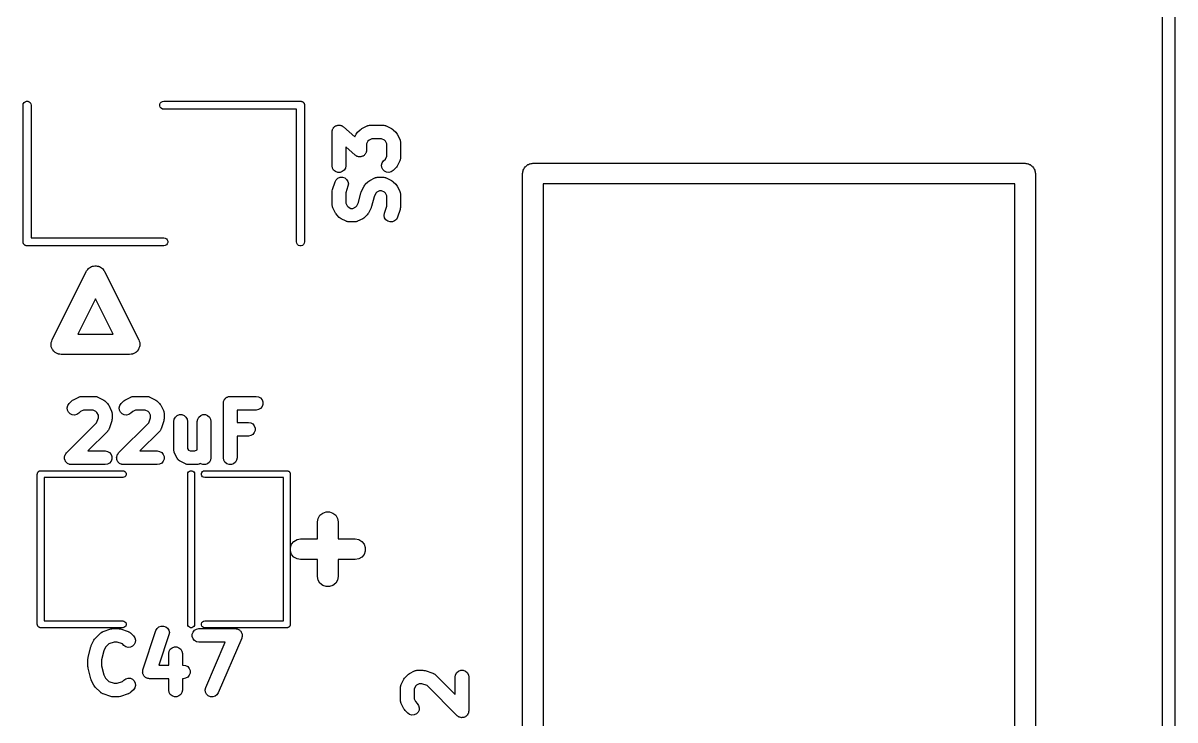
# Model space of a CAD drawing. Extents: x 51 to 137, y -158 to -25.
# Drawn here: x 115.11 to 136.51, y -93.1 to -80.14 of the extents above; entities that cross this region are included whole.
import ezdxf

# ---------------------------------------------------------------- set-up
doc = ezdxf.new("R2010")
doc.units = 0
doc.header["$MEASUREMENT"] = 0
doc.layers.add('BLACK', color=7, linetype='CONTINUOUS')

msp = doc.modelspace()

# ---------------------------------------------------------------- linework, layer by layer
at = {"layer": 'Black'}
for p, q in [((136.286, -119.911), (136.286, -28.1863)), ((136.515, -28.1813), (136.515, -119.921)), ((115.114, -81.6712), (115.119, -81.6455)), ((115.114, -84.2112), (115.114, -81.6712)), ((115.119, -81.6455), (115.132, -81.623)), ((115.132, -81.623), (115.151, -81.6062)), ((115.151, -81.6062), (115.176, -81.5973)), ((115.176, -81.5973), (115.202, -81.5973)), ((115.202, -81.5973), (115.227, -81.6062)), ((115.227, -81.6062), (115.246, -81.623)), ((115.246, -81.623), (115.259, -81.6455)), ((115.259, -81.6455), (115.264, -81.6712)), ((115.264, -81.6712), (115.264, -84.1362)), ((117.655, -81.6582), (117.664, -81.6337)), ((117.655, -81.6842), (117.655, -81.6582)), ((117.664, -81.7087), (117.655, -81.6842)), ((117.664, -81.6337), (117.681, -81.6137)), ((117.681, -81.7287), (117.664, -81.7087)), ((117.681, -81.6137), (117.703, -81.6007)), ((117.703, -81.7417), (117.681, -81.7287)), ((117.703, -81.6007), (117.729, -81.5962)), ((117.729, -81.7462), (117.703, -81.7417)), ((117.729, -81.5962), (120.269, -81.5962)), ((120.194, -81.7462), (117.729, -81.7462)), ((120.194, -84.2112), (120.194, -81.7462)), ((120.269, -81.5962), (120.275, -81.5973)), ((120.275, -81.5973), (120.282, -81.5973)), ((120.282, -81.5973), (120.288, -81.5996)), ((120.288, -81.5996), (120.295, -81.6007)), ((120.295, -81.6007), (120.3, -81.604)), ((120.3, -81.604), (120.306, -81.6062)), ((120.306, -81.6062), (120.312, -81.6105)), ((120.312, -81.6105), (120.317, -81.6137)), ((120.317, -81.6137), (120.321, -81.6188)), ((120.321, -81.6188), (120.326, -81.623)), ((120.326, -81.623), (120.33, -81.6287)), ((120.33, -81.6287), (120.334, -81.6337)), ((120.334, -81.6337), (120.336, -81.6399)), ((120.336, -81.6399), (120.339, -81.6455)), ((120.339, -81.6455), (120.341, -81.652)), ((120.341, -81.652), (120.343, -81.6582)), ((120.343, -81.6582), (120.343, -81.6647)), ((120.343, -81.6647), (120.344, -81.6712)), ((120.344, -81.6712), (120.344, -84.2112)), ((120.856, -82.1671), (120.858, -82.1549)), ((120.856, -82.7961), (120.856, -82.1671)), ((120.858, -82.1425), (120.862, -82.1333)), ((120.858, -82.1549), (120.858, -82.1425)), ((120.862, -82.1333), (120.863, -82.1237)), ((120.863, -82.1237), (120.869, -82.1129)), ((120.869, -82.1129), (120.874, -82.1013)), ((120.874, -82.1013), (120.88, -82.094)), ((120.88, -82.094), (120.885, -82.0855)), ((120.885, -82.0855), (120.895, -82.0775)), ((120.895, -82.0775), (120.903, -82.0681)), ((120.903, -82.0681), (120.912, -82.0634)), ((120.912, -82.0634), (120.919, -82.0571)), ((120.919, -82.0571), (120.931, -82.0529)), ((120.931, -82.0529), (120.942, -82.0469)), ((120.942, -82.0469), (120.951, -82.0454)), ((120.951, -82.0454), (120.961, -82.042)), ((120.961, -82.042), (120.973, -82.042)), ((120.973, -82.042), (120.985, -82.0401)), ((120.985, -82.0401), (120.995, -82.042)), ((120.995, -82.042), (121.005, -82.042)), ((121.005, -82.042), (121.016, -82.0463)), ((121.016, -82.0463), (121.029, -82.0487)), ((121.029, -82.0487), (121.037, -82.0538)), ((121.037, -82.0538), (121.046, -82.0571)), ((121.046, -82.0571), (121.056, -82.0651)), ((121.056, -82.0651), (121.066, -82.0715)), ((121.066, -82.0715), (121.279, -82.2578)), ((121.317, -82.1907), (121.328, -82.1741)), ((121.328, -82.1741), (121.377, -82.1257)), ((121.377, -82.1257), (121.393, -82.114)), ((121.393, -82.114), (121.41, -82.1019)), ((121.41, -82.1019), (121.506, -82.0535)), ((121.506, -82.0535), (121.513, -82.0514)), ((121.513, -82.0514), (121.52, -82.0478)), ((121.52, -82.0478), (121.534, -82.0452)), ((121.534, -82.0452), (121.549, -82.0409)), ((121.549, -82.0409), (121.556, -82.0414)), ((121.556, -82.0414), (121.563, -82.0401)), ((121.563, -82.0401), (121.805, -82.0401)), ((121.805, -82.0401), (121.812, -82.0414)), ((121.812, -82.0414), (121.82, -82.0409)), ((121.82, -82.0409), (121.834, -82.0452)), ((121.834, -82.0452), (121.849, -82.0478)), ((121.849, -82.0478), (121.855, -82.0514)), ((121.855, -82.0514), (121.862, -82.0535)), ((121.862, -82.0535), (121.959, -82.1019)), ((121.959, -82.1019), (121.975, -82.114)), ((121.975, -82.114), (121.992, -82.1257)), ((121.992, -82.1257), (122.04, -82.1741)), ((122.04, -82.1741), (122.052, -82.1907)), ((121.279, -82.2578), (121.304, -82.2071)), ((121.304, -82.2071), (121.317, -82.1907)), ((121.522, -82.3391), (121.497, -82.3906)), ((121.497, -82.3906), (121.497, -82.5058)), ((121.542, -82.3199), (121.522, -82.3391)), ((121.593, -82.2941), (121.542, -82.3199)), ((121.775, -82.2941), (121.593, -82.2941)), ((121.827, -82.3199), (121.775, -82.2941)), ((121.846, -82.3391), (121.827, -82.3199)), ((121.872, -82.3906), (121.846, -82.3391)), ((121.872, -82.6209), (121.872, -82.3906)), ((122.052, -82.1907), (122.064, -82.2071)), ((122.064, -82.2071), (122.112, -82.3038)), ((122.112, -82.3038), (122.114, -82.3108)), ((122.114, -82.3108), (122.118, -82.3172)), ((122.118, -82.3172), (122.121, -82.3318)), ((122.121, -82.3318), (122.125, -82.3461)), ((122.125, -82.3461), (122.124, -82.3534)), ((122.124, -82.3534), (122.126, -82.3606)), ((122.126, -82.3606), (122.126, -82.6509)), ((121.286, -82.6013), (121.11, -82.447)), ((121.11, -82.447), (121.11, -82.7961)), ((121.297, -82.6078), (121.286, -82.6013)), ((121.306, -82.6158), (121.297, -82.6078)), ((121.449, -82.6047), (121.441, -82.6095)), ((121.457, -82.5954), (121.449, -82.6047)), ((121.467, -82.5874), (121.457, -82.5954)), ((121.472, -82.5789), (121.467, -82.5874)), ((121.478, -82.5715), (121.472, -82.5789)), ((121.483, -82.56), (121.478, -82.5715)), ((121.489, -82.5492), (121.483, -82.56)), ((121.491, -82.5395), (121.489, -82.5492)), ((121.494, -82.5304), (121.491, -82.5395)), ((121.495, -82.518), (121.494, -82.5304)), ((121.497, -82.5058), (121.495, -82.518)), ((120.863, -82.8395), (120.856, -82.7961)), ((121.11, -82.7961), (121.102, -82.8395)), ((121.315, -82.6191), (121.306, -82.6158)), ((121.324, -82.6242), (121.315, -82.6191)), ((121.336, -82.6266), (121.324, -82.6242)), ((121.348, -82.6308), (121.336, -82.6266)), ((121.357, -82.6308), (121.348, -82.6308)), ((121.367, -82.6327), (121.357, -82.6308)), ((121.379, -82.6308), (121.367, -82.6327)), ((121.392, -82.6308), (121.379, -82.6308)), ((121.401, -82.6275), (121.392, -82.6308)), ((121.411, -82.626), (121.401, -82.6275)), ((121.421, -82.62), (121.411, -82.626)), ((121.433, -82.6158), (121.421, -82.62)), ((121.441, -82.6095), (121.433, -82.6158)), ((121.775, -82.785), (121.787, -82.7424)), ((121.779, -82.8289), (121.775, -82.785)), ((121.787, -82.7424), (121.812, -82.7063)), ((121.812, -82.7063), (121.846, -82.6724)), ((121.846, -82.6724), (121.872, -82.6209)), ((122.052, -82.8208), (122.04, -82.8375)), ((122.064, -82.8045), (122.052, -82.8208)), ((122.112, -82.7077), (122.064, -82.8045)), ((122.114, -82.7007), (122.112, -82.7077)), ((122.118, -82.6944), (122.114, -82.7007)), ((122.121, -82.6797), (122.118, -82.6944)), ((122.125, -82.6654), (122.121, -82.6797)), ((122.126, -82.6509), (122.124, -82.6581)), ((122.124, -82.6581), (122.125, -82.6654)), ((124.433, -82.8332), (124.441, -82.8187)), ((124.441, -82.8187), (124.454, -82.808)), ((124.454, -82.808), (124.465, -82.7953)), ((124.465, -82.7953), (124.479, -82.7869)), ((124.479, -82.7869), (124.492, -82.7762)), ((124.492, -82.7762), (124.507, -82.7705)), ((124.507, -82.7705), (124.522, -82.7622)), ((124.522, -82.7622), (124.538, -82.7593)), ((124.538, -82.7593), (124.554, -82.7536)), ((124.554, -82.7536), (124.571, -82.7536)), ((124.571, -82.7536), (124.587, -82.7507)), ((124.587, -82.7507), (133.731, -82.7507)), ((133.731, -82.7507), (133.747, -82.7536)), ((133.747, -82.7536), (133.764, -82.7536)), ((133.764, -82.7536), (133.78, -82.7593)), ((133.78, -82.7593), (133.796, -82.7622)), ((133.796, -82.7622), (133.811, -82.7705)), ((133.811, -82.7705), (133.826, -82.7762)), ((133.826, -82.7762), (133.839, -82.7869)), ((133.839, -82.7869), (133.853, -82.7953)), ((133.853, -82.7953), (133.864, -82.808)), ((133.864, -82.808), (133.877, -82.8187)), ((133.877, -82.8187), (133.885, -82.8332)), ((120.885, -82.8777), (120.863, -82.8395)), ((120.919, -82.906), (120.885, -82.8777)), ((120.961, -82.9211), (120.919, -82.906)), ((120.932, -83.0558), (120.965, -83.0265)), ((121.005, -82.9211), (120.961, -82.9211)), ((120.965, -83.0265), (121.006, -83.0103)), ((121.046, -82.906), (121.005, -82.9211)), ((121.006, -83.0103), (121.05, -83.0091)), ((121.08, -82.8777), (121.046, -82.906)), ((121.05, -83.0091), (121.091, -83.023)), ((121.102, -82.8395), (121.08, -82.8777)), ((121.091, -83.023), (121.126, -83.0505)), ((121.555, -83.0695), (121.652, -83.0211)), ((121.652, -83.0211), (121.659, -83.019)), ((121.659, -83.019), (121.665, -83.0154)), ((121.665, -83.0154), (121.68, -83.0128)), ((121.68, -83.0128), (121.694, -83.0086)), ((121.694, -83.0086), (121.701, -83.009)), ((121.701, -83.009), (121.708, -83.0077)), ((121.708, -83.0077), (121.805, -83.0077)), ((121.798, -82.8689), (121.779, -82.8289)), ((121.829, -82.9001), (121.798, -82.8689)), ((121.805, -83.0077), (121.812, -83.009)), ((121.812, -83.009), (121.82, -83.0086)), ((121.82, -83.0086), (121.834, -83.0128)), ((121.869, -82.9187), (121.829, -82.9001)), ((121.834, -83.0128), (121.849, -83.0154)), ((121.849, -83.0154), (121.855, -83.019)), ((121.855, -83.019), (121.862, -83.0211)), ((121.862, -83.0211), (121.959, -83.0695)), ((121.913, -82.9226), (121.869, -82.9187)), ((121.956, -82.9112), (121.913, -82.9226)), ((121.992, -82.8859), (121.956, -82.9112)), ((122.04, -82.8375), (121.992, -82.8859)), ((124.396, -82.9412), (124.399, -82.9248)), ((124.396, -103.261), (124.396, -82.9412)), ((124.399, -82.9081), (124.405, -82.8925)), ((124.399, -82.9248), (124.399, -82.9081)), ((124.405, -82.8925), (124.408, -82.876)), ((124.408, -82.876), (124.416, -82.8616)), ((124.416, -82.8616), (124.422, -82.846)), ((124.422, -82.846), (124.433, -82.8332)), ((133.885, -82.8332), (133.896, -82.846)), ((133.896, -82.846), (133.902, -82.8616)), ((133.902, -82.8616), (133.91, -82.876)), ((133.91, -82.876), (133.913, -82.8925)), ((133.913, -82.8925), (133.919, -82.9081)), ((133.919, -82.9081), (133.919, -82.9248)), ((133.919, -82.9248), (133.921, -82.9412)), ((133.921, -82.9412), (133.921, -97.7213)), ((120.859, -83.2598), (120.862, -83.2397)), ((120.862, -83.2397), (120.911, -83.0946)), ((120.911, -83.0946), (120.932, -83.0558)), ((121.151, -83.1749), (121.11, -83.3005)), ((121.126, -83.0505), (121.149, -83.088)), ((121.149, -83.088), (121.158, -83.1313)), ((121.158, -83.1313), (121.151, -83.1749)), ((121.401, -83.2715), (121.45, -83.1747)), ((121.45, -83.1747), (121.462, -83.1583)), ((121.462, -83.1583), (121.473, -83.1417)), ((121.473, -83.1417), (121.522, -83.0933)), ((121.522, -83.0933), (121.538, -83.0816)), ((121.538, -83.0816), (121.555, -83.0695)), ((121.959, -83.0695), (121.975, -83.0816)), ((121.975, -83.0816), (121.992, -83.0933)), ((121.992, -83.0933), (122.04, -83.1417)), ((122.04, -83.1417), (122.052, -83.1584)), ((122.052, -83.1584), (122.064, -83.1747)), ((122.064, -83.1747), (122.112, -83.2715)), ((133.54, -83.1317), (124.777, -83.1317)), ((124.777, -83.1317), (124.777, -103.071)), ((133.54, -103.071), (133.54, -83.1317)), ((120.856, -83.2799), (120.859, -83.2598)), ((120.856, -83.5218), (120.856, -83.2799)), ((121.11, -83.3005), (121.11, -83.4918)), ((121.347, -83.4774), (121.392, -83.2974)), ((121.392, -83.2974), (121.397, -83.2848)), ((121.397, -83.2848), (121.401, -83.2715)), ((121.635, -83.3726), (121.59, -83.5526)), ((121.668, -83.3067), (121.635, -83.3726)), ((121.687, -83.2875), (121.668, -83.3067)), ((121.738, -83.2617), (121.687, -83.2875)), ((121.775, -83.2617), (121.738, -83.2617)), ((121.827, -83.2875), (121.775, -83.2617)), ((121.846, -83.3067), (121.827, -83.2875)), ((121.872, -83.3582), (121.846, -83.3067)), ((121.872, -83.5495), (121.872, -83.3582)), ((122.112, -83.2715), (122.114, -83.2785)), ((122.114, -83.2785), (122.118, -83.2848)), ((122.118, -83.2848), (122.121, -83.2995)), ((122.121, -83.2995), (122.125, -83.3137)), ((122.125, -83.3137), (122.124, -83.321)), ((122.124, -83.321), (122.126, -83.3282)), ((122.126, -83.3282), (122.126, -83.5702)), ((120.857, -83.529), (120.856, -83.5218)), ((120.856, -83.5363), (120.857, -83.529)), ((120.861, -83.5506), (120.856, -83.5363)), ((120.863, -83.5652), (120.861, -83.5506)), ((120.867, -83.5716), (120.863, -83.5652)), ((120.869, -83.5786), (120.867, -83.5716)), ((120.917, -83.6753), (120.869, -83.5786)), ((120.93, -83.6917), (120.917, -83.6753)), ((121.11, -83.4918), (121.135, -83.5433)), ((121.135, -83.5433), (121.155, -83.5625)), ((121.155, -83.5625), (121.206, -83.5883)), ((121.206, -83.5883), (121.243, -83.5883)), ((121.243, -83.5883), (121.294, -83.5625)), ((121.294, -83.5625), (121.314, -83.5433)), ((121.314, -83.5433), (121.347, -83.4774)), ((121.532, -83.6753), (121.52, -83.6917)), ((121.58, -83.5786), (121.532, -83.6753)), ((121.584, -83.5653), (121.58, -83.5786)), ((121.59, -83.5526), (121.584, -83.5653)), ((121.823, -83.7188), (121.83, -83.6751)), ((121.83, -83.6751), (121.872, -83.5495)), ((122.119, -83.6103), (122.071, -83.7555)), ((122.122, -83.5902), (122.119, -83.6103)), ((122.126, -83.5702), (122.122, -83.5902)), ((120.941, -83.7083), (120.93, -83.6917)), ((120.99, -83.7567), (120.941, -83.7083)), ((121.006, -83.7684), (120.99, -83.7567)), ((121.023, -83.7805), (121.006, -83.7684)), ((121.119, -83.8289), (121.023, -83.7805)), ((121.126, -83.831), (121.119, -83.8289)), ((121.133, -83.8346), (121.126, -83.831)), ((121.147, -83.8372), (121.133, -83.8346)), ((121.162, -83.8415), (121.147, -83.8372)), ((121.169, -83.841), (121.162, -83.8415)), ((121.176, -83.8423), (121.169, -83.841)), ((121.273, -83.8423), (121.176, -83.8423)), ((121.28, -83.841), (121.273, -83.8423)), ((121.287, -83.8415), (121.28, -83.841)), ((121.302, -83.8372), (121.287, -83.8415)), ((121.316, -83.8346), (121.302, -83.8372)), ((121.323, -83.831), (121.316, -83.8346)), ((121.33, -83.8289), (121.323, -83.831)), ((121.426, -83.7805), (121.33, -83.8289)), ((121.443, -83.7684), (121.426, -83.7805)), ((121.459, -83.7567), (121.443, -83.7684)), ((121.508, -83.7083), (121.459, -83.7567)), ((121.52, -83.6917), (121.508, -83.7083)), ((121.832, -83.762), (121.823, -83.7188)), ((121.855, -83.7996), (121.832, -83.762)), ((121.89, -83.827), (121.855, -83.7996)), ((121.932, -83.8409), (121.89, -83.827)), ((121.976, -83.8397), (121.932, -83.8409)), ((122.017, -83.8235), (121.976, -83.8397)), ((122.05, -83.7942), (122.017, -83.8235)), ((122.071, -83.7555), (122.05, -83.7942)), ((115.115, -84.2177), (115.114, -84.2112)), ((115.115, -84.2242), (115.115, -84.2177)), ((115.117, -84.2304), (115.115, -84.2242)), ((115.119, -84.2369), (115.117, -84.2304)), ((115.122, -84.2425), (115.119, -84.2369)), ((115.124, -84.2487), (115.122, -84.2425)), ((115.128, -84.2537), (115.124, -84.2487)), ((115.132, -84.2594), (115.128, -84.2537)), ((115.137, -84.2636), (115.132, -84.2594)), ((115.141, -84.2687), (115.137, -84.2636)), ((115.146, -84.2719), (115.141, -84.2687)), ((115.151, -84.2762), (115.146, -84.2719)), ((115.158, -84.2784), (115.151, -84.2762)), ((115.163, -84.2817), (115.158, -84.2784)), ((115.17, -84.2828), (115.163, -84.2817)), ((115.176, -84.2851), (115.17, -84.2828)), ((115.183, -84.2851), (115.176, -84.2851)), ((115.189, -84.2862), (115.183, -84.2851)), ((117.729, -84.2862), (115.189, -84.2862)), ((115.264, -84.1362), (117.729, -84.1362)), ((117.729, -84.1362), (117.755, -84.1407)), ((117.755, -84.2817), (117.729, -84.2862)), ((117.755, -84.1407), (117.777, -84.1537)), ((117.777, -84.2687), (117.755, -84.2817)), ((117.777, -84.1537), (117.794, -84.1737)), ((117.794, -84.2487), (117.777, -84.2687)), ((117.794, -84.1737), (117.803, -84.1982)), ((117.803, -84.2242), (117.794, -84.2487)), ((117.803, -84.1982), (117.803, -84.2242)), ((120.199, -84.2369), (120.194, -84.2112)), ((120.212, -84.2594), (120.199, -84.2369)), ((120.231, -84.2762), (120.212, -84.2594)), ((120.256, -84.2851), (120.231, -84.2762)), ((120.282, -84.2851), (120.256, -84.2851)), ((120.306, -84.2762), (120.282, -84.2851)), ((120.326, -84.2594), (120.306, -84.2762)), ((120.339, -84.2369), (120.326, -84.2594)), ((120.344, -84.2112), (120.339, -84.2369)), ((116.295, -84.7518), (116.3, -84.7412)), ((116.3, -84.7412), (116.315, -84.7254)), ((116.315, -84.7254), (116.328, -84.7079)), ((116.328, -84.7079), (116.338, -84.7015)), ((116.338, -84.7015), (116.346, -84.6932)), ((116.346, -84.6932), (116.365, -84.6834)), ((116.365, -84.6834), (116.383, -84.6714)), ((116.383, -84.6714), (116.394, -84.6687)), ((116.394, -84.6687), (116.405, -84.6636)), ((116.405, -84.6636), (116.426, -84.6611)), ((116.426, -84.6611), (116.448, -84.656)), ((116.448, -84.656), (116.459, -84.6574)), ((116.459, -84.6574), (116.47, -84.656)), ((116.47, -84.656), (116.492, -84.6611)), ((116.492, -84.6611), (116.513, -84.6636)), ((116.513, -84.6636), (116.524, -84.6687)), ((116.524, -84.6687), (116.535, -84.6714)), ((116.535, -84.6714), (116.553, -84.6834)), ((116.553, -84.6834), (116.572, -84.6932)), ((116.572, -84.6932), (116.58, -84.7015)), ((116.58, -84.7015), (116.59, -84.7079)), ((116.59, -84.7079), (116.603, -84.7254)), ((116.603, -84.7254), (116.618, -84.7412)), ((116.618, -84.7412), (116.623, -84.7518)), ((115.654, -86.031), (116.289, -84.761)), ((116.289, -84.761), (116.295, -84.7518)), ((116.623, -84.7518), (116.629, -84.761)), ((116.629, -84.761), (117.264, -86.031)), ((116.459, -85.2722), (116.132, -85.9257)), ((116.786, -85.9257), (116.459, -85.2722)), ((115.646, -86.0573), (115.654, -86.031)), ((116.132, -85.9257), (116.786, -85.9257)), ((117.264, -86.031), (117.272, -86.0573)), ((115.635, -86.0944), (115.636, -86.0889)), ((115.636, -86.1218), (115.635, -86.0944)), ((115.636, -86.0831), (115.646, -86.0573)), ((115.636, -86.0889), (115.636, -86.0831)), ((115.636, -86.1493), (115.636, -86.1218)), ((115.638, -86.1547), (115.636, -86.1493)), ((115.639, -86.1605), (115.638, -86.1547)), ((115.65, -86.1856), (115.639, -86.1605)), ((115.659, -86.2114), (115.65, -86.1856)), ((115.663, -86.2159), (115.659, -86.2114)), ((115.665, -86.2212), (115.663, -86.2159)), ((115.684, -86.2411), (115.665, -86.2212)), ((115.702, -86.2621), (115.684, -86.2411)), ((117.234, -86.2411), (117.216, -86.2621)), ((117.253, -86.2212), (117.234, -86.2411)), ((117.255, -86.2159), (117.253, -86.2212)), ((117.259, -86.2114), (117.255, -86.2159)), ((117.268, -86.1856), (117.259, -86.2114)), ((117.279, -86.1605), (117.268, -86.1856)), ((117.272, -86.0573), (117.282, -86.0831)), ((117.28, -86.1547), (117.279, -86.1605)), ((117.282, -86.1493), (117.28, -86.1547)), ((117.282, -86.0831), (117.282, -86.0889)), ((117.282, -86.0889), (117.283, -86.0944)), ((117.283, -86.0944), (117.282, -86.1218)), ((117.282, -86.1218), (117.282, -86.1493)), ((115.707, -86.265), (115.702, -86.2621)), ((115.711, -86.2692), (115.707, -86.265)), ((115.735, -86.2815), (115.711, -86.2692)), ((115.759, -86.2952), (115.735, -86.2815)), ((115.765, -86.2962), (115.759, -86.2952)), ((115.77, -86.2988), (115.765, -86.2962)), ((115.797, -86.3019), (115.77, -86.2988)), ((115.824, -86.3067), (115.797, -86.3019)), ((117.094, -86.3067), (115.824, -86.3067)), ((117.121, -86.3019), (117.094, -86.3067)), ((117.148, -86.2988), (117.121, -86.3019)), ((117.153, -86.2962), (117.148, -86.2988)), ((117.159, -86.2952), (117.153, -86.2962)), ((117.183, -86.2815), (117.159, -86.2952)), ((117.207, -86.2692), (117.183, -86.2815)), ((117.211, -86.265), (117.207, -86.2692)), ((117.216, -86.2621), (117.211, -86.265)), ((116.051, -87.1456), (116.148, -87.0972)), ((116.148, -87.0972), (116.155, -87.0951)), ((116.155, -87.0951), (116.162, -87.0915)), ((116.162, -87.0915), (116.176, -87.0889)), ((116.176, -87.0889), (116.19, -87.0847)), ((116.19, -87.0847), (116.198, -87.0851)), ((116.198, -87.0851), (116.205, -87.0838)), ((116.205, -87.0838), (116.447, -87.0838)), ((116.447, -87.0838), (116.454, -87.0851)), ((116.454, -87.0851), (116.461, -87.0847)), ((116.461, -87.0847), (116.476, -87.0889)), ((116.476, -87.0889), (116.49, -87.0915)), ((116.49, -87.0915), (116.497, -87.0951)), ((116.497, -87.0951), (116.504, -87.0972)), ((116.504, -87.0972), (116.6, -87.1456)), ((117.019, -87.1456), (117.116, -87.0972)), ((117.116, -87.0972), (117.123, -87.0951)), ((117.123, -87.0951), (117.129, -87.0915)), ((117.129, -87.0915), (117.144, -87.0889)), ((117.144, -87.0889), (117.158, -87.0847)), ((117.158, -87.0847), (117.165, -87.0851)), ((117.165, -87.0851), (117.173, -87.0838)), ((117.173, -87.0838), (117.415, -87.0838)), ((117.415, -87.0838), (117.422, -87.0851)), ((117.422, -87.0851), (117.429, -87.0847)), ((117.429, -87.0847), (117.443, -87.0889)), ((117.443, -87.0889), (117.458, -87.0915)), ((117.458, -87.0915), (117.464, -87.0951)), ((117.464, -87.0951), (117.471, -87.0972)), ((117.471, -87.0972), (117.568, -87.1456)), ((118.891, -87.108), (118.899, -87.1008)), ((118.899, -87.1008), (118.91, -87.097)), ((118.91, -87.097), (118.919, -87.0915)), ((118.919, -87.0915), (118.93, -87.0895)), ((118.93, -87.0895), (118.941, -87.0857)), ((118.941, -87.0857), (118.952, -87.0857)), ((118.952, -87.0857), (118.963, -87.0838)), ((118.963, -87.0838), (119.447, -87.0838)), ((119.447, -87.0838), (119.49, -87.0915)), ((119.49, -87.0915), (119.528, -87.1135)), ((115.933, -87.2965), (115.945, -87.2539)), ((115.937, -87.3405), (115.933, -87.2965)), ((115.945, -87.2539), (115.97, -87.2178)), ((115.97, -87.2178), (116.018, -87.1694)), ((116.018, -87.1694), (116.035, -87.1577)), ((116.035, -87.1577), (116.051, -87.1456)), ((116.6, -87.1456), (116.617, -87.1577)), ((116.617, -87.1577), (116.633, -87.1694)), ((116.633, -87.1694), (116.682, -87.2178)), ((116.682, -87.2178), (116.694, -87.2345)), ((116.694, -87.2345), (116.706, -87.2508)), ((116.706, -87.2508), (116.754, -87.3475)), ((116.901, -87.2965), (116.912, -87.2539)), ((116.905, -87.3405), (116.901, -87.2965)), ((116.912, -87.2539), (116.938, -87.2178)), ((116.938, -87.2178), (116.986, -87.1694)), ((116.986, -87.1694), (117.003, -87.1577)), ((117.003, -87.1577), (117.019, -87.1456)), ((117.568, -87.1456), (117.584, -87.1577)), ((117.584, -87.1577), (117.601, -87.1694)), ((117.601, -87.1694), (117.649, -87.2178)), ((117.649, -87.2178), (117.661, -87.2345)), ((117.661, -87.2345), (117.673, -87.2508)), ((117.673, -87.2508), (117.722, -87.3475)), ((118.836, -87.2108), (118.838, -87.1999)), ((118.836, -88.2268), (118.836, -87.2108)), ((118.838, -87.1888), (118.841, -87.1783)), ((118.838, -87.1999), (118.838, -87.1888)), ((118.841, -87.1783), (118.843, -87.1674)), ((118.843, -87.1674), (118.849, -87.1578)), ((118.849, -87.1578), (118.853, -87.1473)), ((118.853, -87.1473), (118.86, -87.1388)), ((118.86, -87.1388), (118.865, -87.1292)), ((118.865, -87.1292), (118.874, -87.122)), ((118.874, -87.122), (118.881, -87.1135)), ((118.881, -87.1135), (118.891, -87.108)), ((119.528, -87.3081), (119.49, -87.3302)), ((119.528, -87.1135), (119.557, -87.1473)), ((119.557, -87.2743), (119.528, -87.3081)), ((119.557, -87.1473), (119.572, -87.1888)), ((119.572, -87.2329), (119.557, -87.2743)), ((119.572, -87.1888), (119.572, -87.2329)), ((115.956, -87.3804), (115.937, -87.3405)), ((115.987, -87.4116), (115.956, -87.3804)), ((116.027, -87.4303), (115.987, -87.4116)), ((116.071, -87.4341), (116.027, -87.4303)), ((116.114, -87.4227), (116.071, -87.4341)), ((116.15, -87.3974), (116.114, -87.4227)), ((116.183, -87.3636), (116.15, -87.3974)), ((116.235, -87.3378), (116.183, -87.3636)), ((116.417, -87.3378), (116.235, -87.3378)), ((116.468, -87.3636), (116.417, -87.3378)), ((116.488, -87.3828), (116.468, -87.3636)), ((116.481, -87.5776), (116.513, -87.4805)), ((116.513, -87.4343), (116.488, -87.3828)), ((116.513, -87.4805), (116.513, -87.4343)), ((116.754, -87.3475), (116.756, -87.3546)), ((116.756, -87.3546), (116.76, -87.3609)), ((116.76, -87.3609), (116.762, -87.3756)), ((116.764, -87.5211), (116.761, -87.5413)), ((116.762, -87.3756), (116.767, -87.3898)), ((116.767, -87.5011), (116.764, -87.5211)), ((116.767, -87.3898), (116.766, -87.3971)), ((116.766, -87.3971), (116.767, -87.4043)), ((116.767, -87.4043), (116.767, -87.5011)), ((116.923, -87.3804), (116.905, -87.3405)), ((116.955, -87.4116), (116.923, -87.3804)), ((116.995, -87.4303), (116.955, -87.4116)), ((117.039, -87.4341), (116.995, -87.4303)), ((117.081, -87.4227), (117.039, -87.4341)), ((117.117, -87.3974), (117.081, -87.4227)), ((117.151, -87.3636), (117.117, -87.3974)), ((117.203, -87.3378), (117.151, -87.3636)), ((117.385, -87.3378), (117.203, -87.3378)), ((117.436, -87.3636), (117.385, -87.3378)), ((117.455, -87.3828), (117.436, -87.3636)), ((117.449, -87.5776), (117.481, -87.4805)), ((117.481, -87.4343), (117.455, -87.3828)), ((117.481, -87.4805), (117.481, -87.4343)), ((117.722, -87.3475), (117.724, -87.3546)), ((117.724, -87.3546), (117.727, -87.3609)), ((117.727, -87.3609), (117.73, -87.3756)), ((117.732, -87.5211), (117.729, -87.5413)), ((117.73, -87.3756), (117.734, -87.3898)), ((117.735, -87.5011), (117.732, -87.5211)), ((117.734, -87.3898), (117.734, -87.3971)), ((117.734, -87.3971), (117.735, -87.4043)), ((117.735, -87.4043), (117.735, -87.5011)), ((117.916, -87.5495), (117.924, -87.506)), ((117.924, -87.506), (117.946, -87.4679)), ((117.946, -87.4679), (117.98, -87.4395)), ((117.98, -87.4395), (118.021, -87.4244)), ((118.021, -87.4244), (118.066, -87.4244)), ((118.066, -87.4244), (118.107, -87.4395)), ((118.107, -87.4395), (118.141, -87.4679)), ((118.141, -87.4679), (118.163, -87.506)), ((118.163, -87.506), (118.17, -87.5495)), ((118.352, -87.5495), (118.36, -87.506)), ((118.36, -87.506), (118.382, -87.4679)), ((118.382, -87.4679), (118.415, -87.4395)), ((118.415, -87.4395), (118.457, -87.4244)), ((118.457, -87.4244), (118.501, -87.4244)), ((118.501, -87.4244), (118.542, -87.4395)), ((118.542, -87.4395), (118.576, -87.4679)), ((118.576, -87.4679), (118.598, -87.506)), ((118.598, -87.506), (118.606, -87.5495)), ((119.447, -87.3378), (119.09, -87.3378)), ((119.09, -87.3378), (119.09, -87.5676)), ((119.49, -87.3302), (119.447, -87.3378)), ((115.922, -88.137), (116.481, -87.5776)), ((116.682, -87.7361), (116.318, -88.0998)), ((116.686, -87.7301), (116.682, -87.7361)), ((116.692, -87.7252), (116.686, -87.7301)), ((116.699, -87.7121), (116.692, -87.7252)), ((116.707, -87.6999), (116.699, -87.7121)), ((116.709, -87.6928), (116.707, -87.6999)), ((116.713, -87.6864), (116.709, -87.6928)), ((116.761, -87.5413), (116.713, -87.6864)), ((116.889, -88.137), (117.449, -87.5776)), ((117.649, -87.7361), (117.286, -88.0998)), ((117.654, -87.7301), (117.649, -87.7361)), ((117.659, -87.7252), (117.654, -87.7301)), ((117.666, -87.7121), (117.659, -87.7252)), ((117.675, -87.6999), (117.666, -87.7121)), ((117.677, -87.6928), (117.675, -87.6999)), ((117.68, -87.6864), (117.677, -87.6928)), ((117.729, -87.5413), (117.68, -87.6864)), ((117.916, -88.0817), (117.916, -87.5495)), ((118.17, -87.5495), (118.17, -88.0517)), ((118.352, -88.0758), (118.352, -87.5495)), ((118.606, -87.5495), (118.606, -88.2268)), ((119.09, -87.5676), (119.301, -87.5676)), ((119.301, -87.5676), (119.345, -87.5753)), ((119.345, -87.5753), (119.383, -87.5973)), ((119.383, -87.5973), (119.411, -87.6311)), ((119.411, -87.6311), (119.426, -87.6726)), ((119.426, -87.7167), (119.411, -87.7581)), ((119.426, -87.6726), (119.426, -87.7167)), ((119.301, -87.8216), (119.09, -87.8216)), ((119.09, -87.8216), (119.09, -88.2268)), ((119.345, -87.814), (119.301, -87.8216)), ((119.383, -87.7919), (119.345, -87.814)), ((119.411, -87.7581), (119.383, -87.7919)), ((115.896, -88.1731), (115.9, -88.1686)), ((115.9, -88.1686), (115.901, -88.1633)), ((115.901, -88.1633), (115.912, -88.1506)), ((115.912, -88.1506), (115.922, -88.137)), ((116.318, -88.0998), (116.64, -88.0998)), ((116.64, -88.0998), (116.684, -88.1075)), ((116.684, -88.1075), (116.722, -88.1295)), ((116.722, -88.1295), (116.75, -88.1633)), ((116.75, -88.1633), (116.765, -88.2048)), ((116.864, -88.1731), (116.867, -88.1686)), ((116.867, -88.1686), (116.869, -88.1633)), ((116.869, -88.1633), (116.88, -88.1506)), ((116.88, -88.1506), (116.889, -88.137)), ((117.286, -88.0998), (117.608, -88.0998)), ((117.608, -88.0998), (117.651, -88.1075)), ((117.651, -88.1075), (117.69, -88.1295)), ((117.69, -88.1295), (117.718, -88.1633)), ((117.718, -88.1633), (117.733, -88.2048)), ((117.918, -88.0889), (117.916, -88.0817)), ((117.917, -88.0962), (117.918, -88.0889)), ((117.922, -88.1105), (117.917, -88.0962)), ((117.924, -88.1251), (117.922, -88.1105)), ((117.928, -88.1315), (117.924, -88.1251)), ((117.93, -88.1385), (117.928, -88.1315)), ((117.978, -88.2352), (117.93, -88.1385)), ((118.17, -88.0517), (118.187, -88.0838)), ((118.187, -88.0838), (118.219, -88.0998)), ((118.219, -88.0998), (118.304, -88.0998)), ((118.304, -88.0998), (118.352, -88.0758)), ((115.885, -88.2157), (115.886, -88.2104)), ((115.886, -88.2323), (115.885, -88.2157)), ((115.886, -88.2048), (115.892, -88.1892)), ((115.886, -88.2104), (115.886, -88.2048)), ((115.886, -88.2489), (115.886, -88.2323)), ((115.888, -88.2541), (115.886, -88.2489)), ((115.889, -88.2597), (115.888, -88.2541)), ((115.896, -88.2747), (115.889, -88.2597)), ((115.892, -88.1892), (115.896, -88.1731)), ((115.901, -88.2903), (115.896, -88.2747)), ((115.905, -88.2946), (115.901, -88.2903)), ((115.907, -88.2997), (115.905, -88.2946)), ((115.919, -88.3114), (115.907, -88.2997)), ((115.93, -88.3241), (115.919, -88.3114)), ((115.935, -88.3269), (115.93, -88.3241)), ((115.939, -88.3309), (115.935, -88.3269)), ((115.954, -88.3379), (115.939, -88.3309)), ((115.968, -88.3462), (115.954, -88.3379)), ((115.974, -88.3471), (115.968, -88.3462)), ((115.979, -88.3495), (115.974, -88.3471)), ((115.995, -88.3509), (115.979, -88.3495)), ((116.011, -88.3538), (115.995, -88.3509)), ((116.64, -88.3538), (116.011, -88.3538)), ((116.684, -88.3462), (116.64, -88.3538)), ((116.722, -88.3241), (116.684, -88.3462)), ((116.75, -88.2903), (116.722, -88.3241)), ((116.765, -88.2489), (116.75, -88.2903)), ((116.765, -88.2048), (116.765, -88.2489)), ((116.853, -88.2157), (116.854, -88.2104)), ((116.854, -88.2323), (116.853, -88.2157)), ((116.854, -88.2048), (116.86, -88.1892)), ((116.854, -88.2104), (116.854, -88.2048)), ((116.854, -88.2489), (116.854, -88.2323)), ((116.856, -88.2541), (116.854, -88.2489)), ((116.856, -88.2597), (116.856, -88.2541)), ((116.863, -88.2747), (116.856, -88.2597)), ((116.86, -88.1892), (116.864, -88.1731)), ((116.869, -88.2903), (116.863, -88.2747)), ((116.873, -88.2946), (116.869, -88.2903)), ((116.875, -88.2997), (116.873, -88.2946)), ((116.887, -88.3114), (116.875, -88.2997)), ((116.897, -88.3241), (116.887, -88.3114)), ((116.902, -88.3269), (116.897, -88.3241)), ((116.906, -88.3309), (116.902, -88.3269)), ((116.921, -88.3379), (116.906, -88.3309)), ((116.936, -88.3462), (116.921, -88.3379)), ((116.941, -88.3471), (116.936, -88.3462)), ((116.946, -88.3495), (116.941, -88.3471)), ((116.963, -88.3509), (116.946, -88.3495)), ((116.979, -88.3538), (116.963, -88.3509)), ((117.608, -88.3538), (116.979, -88.3538)), ((117.651, -88.3462), (117.608, -88.3538)), ((117.69, -88.3241), (117.651, -88.3462)), ((117.718, -88.2903), (117.69, -88.3241)), ((117.733, -88.2489), (117.718, -88.2903)), ((117.733, -88.2048), (117.733, -88.2489)), ((117.989, -88.2502), (117.978, -88.2352)), ((118, -88.2658), (117.989, -88.2502)), ((118.002, -88.2678), (118, -88.2658)), ((118.005, -88.2707), (118.002, -88.2678)), ((118.02, -88.2809), (118.005, -88.2707)), ((118.035, -88.292), (118.02, -88.2809)), ((118.132, -88.3404), (118.035, -88.292)), ((118.139, -88.3425), (118.132, -88.3404)), ((118.145, -88.3462), (118.139, -88.3425)), ((118.16, -88.3487), (118.145, -88.3462)), ((118.174, -88.353), (118.16, -88.3487)), ((118.181, -88.3525), (118.174, -88.353)), ((118.189, -88.3538), (118.181, -88.3525)), ((118.334, -88.3538), (118.189, -88.3538)), ((118.341, -88.3525), (118.334, -88.3538)), ((118.348, -88.353), (118.341, -88.3525)), ((118.363, -88.3487), (118.348, -88.353)), ((118.377, -88.3462), (118.363, -88.3487)), ((118.384, -88.3425), (118.377, -88.3462)), ((118.391, -88.3404), (118.384, -88.3425)), ((118.409, -88.3313), (118.391, -88.3404)), ((118.415, -88.3368), (118.409, -88.3313)), ((118.457, -88.3519), (118.415, -88.3368)), ((118.501, -88.3519), (118.457, -88.3519)), ((118.542, -88.3368), (118.501, -88.3519)), ((118.576, -88.3085), (118.542, -88.3368)), ((118.598, -88.2703), (118.576, -88.3085)), ((118.606, -88.2268), (118.598, -88.2703)), ((118.843, -88.2703), (118.836, -88.2268)), ((118.865, -88.3085), (118.843, -88.2703)), ((118.899, -88.3368), (118.865, -88.3085)), ((118.941, -88.3519), (118.899, -88.3368)), ((118.985, -88.3519), (118.941, -88.3519)), ((119.026, -88.3368), (118.985, -88.3519)), ((119.06, -88.3085), (119.026, -88.3368)), ((119.082, -88.2703), (119.06, -88.3085)), ((119.09, -88.2268), (119.082, -88.2703)), ((115.379, -88.5292), (115.38, -88.5237)), ((115.379, -91.3232), (115.379, -88.5292)), ((115.38, -88.5182), (115.382, -88.5129)), ((115.38, -88.5237), (115.38, -88.5182)), ((115.382, -88.5129), (115.383, -88.5075)), ((115.383, -88.5075), (115.386, -88.5027)), ((115.386, -88.5027), (115.388, -88.4975)), ((115.388, -88.4975), (115.392, -88.4932)), ((115.392, -88.4932), (115.394, -88.4884)), ((115.394, -88.4884), (115.399, -88.4848)), ((115.399, -88.4848), (115.402, -88.4806)), ((115.402, -88.4806), (115.407, -88.4778)), ((115.407, -88.4778), (115.411, -88.4742)), ((115.411, -88.4742), (115.416, -88.4723)), ((115.416, -88.4723), (115.421, -88.4695)), ((115.421, -88.4695), (115.427, -88.4686)), ((115.427, -88.4686), (115.432, -88.4667)), ((115.432, -88.4667), (115.438, -88.4667)), ((115.438, -88.4667), (115.443, -88.4657)), ((115.443, -88.4657), (116.967, -88.4657)), ((116.967, -88.5927), (115.506, -88.5927)), ((115.506, -88.5927), (115.506, -91.2597)), ((116.967, -88.4657), (116.989, -88.4695)), ((116.989, -88.5889), (116.967, -88.5927)), ((116.989, -88.4695), (117.008, -88.4806)), ((117.008, -88.5778), (116.989, -88.5889)), ((117.008, -88.4806), (117.022, -88.4975)), ((117.022, -88.5609), (117.008, -88.5778)), ((117.022, -88.4975), (117.03, -88.5182)), ((117.03, -88.5402), (117.022, -88.5609)), ((117.03, -88.5182), (117.03, -88.5402)), ((118.173, -88.5292), (118.177, -88.5075)), ((118.173, -91.3232), (118.173, -88.5292)), ((118.177, -88.5075), (118.188, -88.4884)), ((118.188, -88.4884), (118.205, -88.4742)), ((118.205, -88.4742), (118.226, -88.4667)), ((118.226, -88.4667), (118.248, -88.4667)), ((118.248, -88.4667), (118.269, -88.4742)), ((118.269, -88.4742), (118.286, -88.4884)), ((118.286, -88.4884), (118.297, -88.5075)), ((118.297, -88.5075), (118.3, -88.5292)), ((118.3, -88.5292), (118.3, -91.3232)), ((118.428, -88.5182), (118.436, -88.4975)), ((118.428, -88.5402), (118.428, -88.5182)), ((118.436, -88.5609), (118.428, -88.5402)), ((118.436, -88.4975), (118.45, -88.4806)), ((118.45, -88.5778), (118.436, -88.5609)), ((118.45, -88.4806), (118.469, -88.4695)), ((118.469, -88.5889), (118.45, -88.5778)), ((118.469, -88.4695), (118.491, -88.4657)), ((118.491, -88.5927), (118.469, -88.5889)), ((118.491, -88.4657), (120.015, -88.4657)), ((119.951, -88.5927), (118.491, -88.5927)), ((119.951, -91.2597), (119.951, -88.5927)), ((120.015, -88.4657), (120.02, -88.4667)), ((120.02, -88.4667), (120.026, -88.4667)), ((120.026, -88.4667), (120.031, -88.4686)), ((120.031, -88.4686), (120.037, -88.4695)), ((120.037, -88.4695), (120.042, -88.4723)), ((120.042, -88.4723), (120.047, -88.4742)), ((120.047, -88.4742), (120.051, -88.4778)), ((120.051, -88.4778), (120.056, -88.4806)), ((120.056, -88.4806), (120.059, -88.4848)), ((120.059, -88.4848), (120.064, -88.4884)), ((120.064, -88.4884), (120.066, -88.4932)), ((120.066, -88.4932), (120.07, -88.4975)), ((120.07, -88.4975), (120.072, -88.5027)), ((120.072, -88.5027), (120.075, -88.5075)), ((120.075, -88.5075), (120.076, -88.5129)), ((120.076, -88.5129), (120.078, -88.5182)), ((120.078, -88.5182), (120.078, -88.5237)), ((120.078, -88.5237), (120.078, -88.5292)), ((120.078, -88.5292), (120.078, -91.3232)), ((120.682, -89.2532), (120.744, -89.2306)), ((120.744, -89.2306), (120.81, -89.2306)), ((120.81, -89.2306), (120.872, -89.2532)), ((120.587, -89.4182), (120.598, -89.353)), ((120.587, -89.7357), (120.587, -89.4182)), ((120.598, -89.353), (120.631, -89.2957)), ((120.631, -89.2957), (120.682, -89.2532)), ((120.872, -89.2532), (120.923, -89.2957)), ((120.923, -89.2957), (120.956, -89.353)), ((120.956, -89.353), (120.968, -89.4182)), ((120.968, -89.4182), (120.968, -89.7357)), ((120.081, -89.8931), (120.104, -89.831)), ((120.104, -89.831), (120.147, -89.7803)), ((120.147, -89.7803), (120.204, -89.7472)), ((120.204, -89.7472), (120.269, -89.7357)), ((120.269, -89.7357), (120.587, -89.7357)), ((120.968, -89.7357), (121.285, -89.7357)), ((121.285, -89.7357), (121.35, -89.7472)), ((121.35, -89.7472), (121.407, -89.7803)), ((121.407, -89.7803), (121.45, -89.831)), ((121.45, -89.831), (121.473, -89.8931)), ((120.081, -89.9593), (120.081, -89.8931)), ((120.104, -90.0215), (120.081, -89.9593)), ((120.147, -90.0721), (120.104, -90.0215)), ((120.204, -90.1052), (120.147, -90.0721)), ((121.407, -90.0721), (121.35, -90.1052)), ((121.45, -90.0215), (121.407, -90.0721)), ((121.473, -89.9593), (121.45, -90.0215)), ((121.473, -89.8931), (121.473, -89.9593)), ((120.269, -90.1167), (120.204, -90.1052)), ((120.587, -90.1167), (120.269, -90.1167)), ((120.587, -90.4342), (120.587, -90.1167)), ((121.285, -90.1167), (120.968, -90.1167)), ((120.968, -90.1167), (120.968, -90.4342)), ((121.35, -90.1052), (121.285, -90.1167)), ((120.598, -90.4994), (120.587, -90.4342)), ((120.631, -90.5567), (120.598, -90.4994)), ((120.956, -90.4994), (120.923, -90.5567)), ((120.968, -90.4342), (120.956, -90.4994)), ((120.682, -90.5992), (120.631, -90.5567)), ((120.744, -90.6218), (120.682, -90.5992)), ((120.81, -90.6218), (120.744, -90.6218)), ((120.872, -90.5992), (120.81, -90.6218)), ((120.923, -90.5567), (120.872, -90.5992)), ((115.38, -91.3287), (115.379, -91.3232)), ((115.38, -91.3342), (115.38, -91.3287)), ((115.382, -91.3394), (115.38, -91.3342)), ((115.383, -91.3449), (115.382, -91.3394)), ((115.386, -91.3497), (115.383, -91.3449)), ((115.388, -91.355), (115.386, -91.3497)), ((115.392, -91.3592), (115.388, -91.355)), ((115.394, -91.364), (115.392, -91.3592)), ((115.399, -91.3676), (115.394, -91.364)), ((115.402, -91.3718), (115.399, -91.3676)), ((115.407, -91.3746), (115.402, -91.3718)), ((115.411, -91.3782), (115.407, -91.3746)), ((115.416, -91.3801), (115.411, -91.3782)), ((115.421, -91.3829), (115.416, -91.3801)), ((115.506, -91.2597), (116.967, -91.2597)), ((116.967, -91.2597), (116.989, -91.2635)), ((116.989, -91.2635), (117.008, -91.2746)), ((117.008, -91.3718), (116.989, -91.3829)), ((117.008, -91.2746), (117.022, -91.2914)), ((117.022, -91.355), (117.008, -91.3718)), ((117.022, -91.2914), (117.03, -91.3122)), ((117.03, -91.3342), (117.022, -91.355)), ((117.03, -91.3122), (117.03, -91.3342)), ((117.605, -91.4015), (117.638, -91.3722)), ((117.638, -91.3722), (117.679, -91.356)), ((117.679, -91.356), (117.723, -91.3548)), ((117.723, -91.3548), (117.765, -91.3688)), ((117.765, -91.3688), (117.8, -91.3962)), ((118.177, -91.3449), (118.173, -91.3232)), ((118.188, -91.364), (118.177, -91.3449)), ((118.205, -91.3782), (118.188, -91.364)), ((118.226, -91.3857), (118.205, -91.3782)), ((118.269, -91.3782), (118.248, -91.3857)), ((118.286, -91.364), (118.269, -91.3782)), ((118.297, -91.3449), (118.286, -91.364)), ((118.3, -91.3232), (118.297, -91.3449)), ((118.428, -91.3122), (118.436, -91.2914)), ((118.428, -91.3342), (118.428, -91.3122)), ((118.436, -91.355), (118.428, -91.3342)), ((118.436, -91.2914), (118.45, -91.2746)), ((118.45, -91.3718), (118.436, -91.355)), ((118.45, -91.2746), (118.469, -91.2635)), ((118.469, -91.3829), (118.45, -91.3718)), ((118.469, -91.2635), (118.491, -91.2597)), ((118.491, -91.2597), (119.951, -91.2597)), ((120.042, -91.3801), (120.037, -91.3829)), ((120.047, -91.3782), (120.042, -91.3801)), ((120.051, -91.3746), (120.047, -91.3782)), ((120.056, -91.3718), (120.051, -91.3746)), ((120.059, -91.3676), (120.056, -91.3718)), ((120.064, -91.364), (120.059, -91.3676)), ((120.066, -91.3592), (120.064, -91.364)), ((120.07, -91.355), (120.066, -91.3592)), ((120.072, -91.3497), (120.07, -91.355)), ((120.075, -91.3449), (120.072, -91.3497)), ((120.076, -91.3394), (120.075, -91.3449)), ((120.078, -91.3342), (120.076, -91.3394)), ((120.078, -91.3232), (120.078, -91.3287)), ((120.078, -91.3287), (120.078, -91.3342)), ((115.427, -91.3838), (115.421, -91.3829)), ((115.432, -91.3857), (115.427, -91.3838)), ((115.438, -91.3857), (115.432, -91.3857)), ((115.443, -91.3867), (115.438, -91.3857)), ((116.967, -91.3867), (115.443, -91.3867)), ((116.442, -91.6008), (116.454, -91.5842)), ((116.454, -91.5842), (116.551, -91.4874)), ((116.551, -91.4874), (116.557, -91.4832)), ((116.557, -91.4832), (116.561, -91.4777)), ((116.561, -91.4777), (116.575, -91.4706)), ((116.575, -91.4706), (116.587, -91.4621)), ((116.587, -91.4621), (116.594, -91.4602)), ((116.594, -91.4602), (116.6, -91.4567)), ((116.6, -91.4567), (116.745, -91.4083)), ((116.745, -91.4083), (116.766, -91.4053)), ((116.766, -91.4053), (116.786, -91.4018)), ((116.786, -91.4018), (116.882, -91.4018)), ((116.882, -91.4018), (116.902, -91.4053)), ((116.902, -91.4053), (116.922, -91.4083)), ((116.922, -91.4083), (117.068, -91.4567)), ((116.989, -91.3829), (116.967, -91.3867)), ((117.068, -91.4567), (117.074, -91.4602)), ((117.074, -91.4602), (117.081, -91.4621)), ((117.081, -91.4621), (117.093, -91.4706)), ((117.093, -91.4706), (117.106, -91.4777)), ((117.106, -91.4777), (117.111, -91.4832)), ((117.111, -91.4832), (117.117, -91.4874)), ((117.117, -91.4874), (117.166, -91.5358)), ((117.166, -91.5358), (117.191, -91.5719)), ((117.191, -91.5719), (117.202, -91.6145)), ((117.342, -92.166), (117.584, -91.4403)), ((117.584, -91.4403), (117.605, -91.4015)), ((117.825, -91.5206), (117.639, -92.0792)), ((117.8, -91.3962), (117.823, -91.4338)), ((117.823, -91.4338), (117.832, -91.477)), ((117.832, -91.477), (117.825, -91.5206)), ((118.248, -91.3857), (118.226, -91.3857)), ((118.257, -91.5068), (118.272, -91.4653)), ((118.257, -91.5509), (118.257, -91.5068)), ((118.272, -91.5923), (118.257, -91.5509)), ((118.272, -91.4653), (118.301, -91.4315)), ((118.301, -91.6261), (118.272, -91.5923)), ((118.301, -91.4315), (118.339, -91.4095)), ((118.339, -91.4095), (118.382, -91.4018)), ((118.382, -91.4018), (119.059, -91.4018)), ((118.491, -91.3867), (118.469, -91.3829)), ((120.015, -91.3867), (118.491, -91.3867)), ((119.176, -91.5788), (118.741, -92.5948)), ((119.059, -91.4018), (119.074, -91.4044)), ((119.074, -91.4044), (119.088, -91.4052)), ((119.088, -91.4052), (119.095, -91.4082)), ((119.095, -91.4082), (119.103, -91.4095)), ((119.103, -91.4095), (119.116, -91.4168)), ((119.116, -91.4168), (119.129, -91.4225)), ((119.129, -91.4225), (119.135, -91.4277)), ((119.135, -91.4277), (119.141, -91.4315)), ((119.141, -91.4315), (119.151, -91.4427)), ((119.151, -91.4427), (119.161, -91.4527)), ((119.161, -91.4527), (119.165, -91.4595)), ((119.165, -91.4595), (119.169, -91.4653)), ((119.169, -91.4653), (119.174, -91.4791)), ((119.174, -91.4791), (119.181, -91.4921)), ((119.18, -91.5646), (119.176, -91.5788)), ((119.185, -91.5509), (119.18, -91.5646)), ((119.181, -91.4921), (119.182, -91.4996)), ((119.182, -91.4996), (119.185, -91.5068)), ((119.185, -91.5068), (119.185, -91.5214)), ((119.185, -91.5214), (119.186, -91.5359)), ((119.186, -91.5359), (119.185, -91.5433)), ((119.185, -91.5433), (119.185, -91.5509)), ((120.02, -91.3857), (120.015, -91.3867)), ((120.026, -91.3857), (120.02, -91.3857)), ((120.031, -91.3838), (120.026, -91.3857)), ((120.037, -91.3829), (120.031, -91.3838)), ((116.324, -91.9334), (116.372, -91.7399)), ((116.372, -91.7399), (116.378, -91.7272)), ((116.378, -91.7272), (116.382, -91.7139)), ((116.382, -91.7139), (116.43, -91.6172)), ((116.43, -91.6172), (116.442, -91.6008)), ((116.648, -91.7492), (116.615, -91.815)), ((116.709, -91.6882), (116.648, -91.7492)), ((116.806, -91.6558), (116.709, -91.6882)), ((116.862, -91.6558), (116.806, -91.6558)), ((116.959, -91.6882), (116.862, -91.6558)), ((116.986, -91.7154), (116.959, -91.6882)), ((117.022, -91.7407), (116.986, -91.7154)), ((117.065, -91.7521), (117.022, -91.7407)), ((117.109, -91.7483), (117.065, -91.7521)), ((117.149, -91.7296), (117.109, -91.7483)), ((117.18, -91.6984), (117.149, -91.7296)), ((117.199, -91.6585), (117.18, -91.6984)), ((117.202, -91.6145), (117.199, -91.6585)), ((117.827, -91.824), (117.849, -91.7859)), ((117.849, -91.7859), (117.883, -91.7575)), ((117.883, -91.7575), (117.925, -91.7424)), ((117.925, -91.7424), (117.969, -91.7424)), ((117.969, -91.7424), (118.01, -91.7575)), ((118.01, -91.7575), (118.044, -91.7859)), ((118.044, -91.7859), (118.066, -91.824)), ((118.339, -91.6482), (118.301, -91.6261)), ((118.382, -91.6558), (118.339, -91.6482)), ((118.867, -91.6558), (118.382, -91.6558)), ((118.507, -92.4948), (118.867, -91.6558)), ((116.32, -91.9642), (116.323, -91.9489)), ((116.32, -92.1094), (116.32, -91.9642)), ((116.323, -91.9489), (116.324, -91.9334)), ((116.615, -91.815), (116.574, -91.9799)), ((116.574, -91.9799), (116.574, -92.0938)), ((117.82, -91.8675), (117.827, -91.824)), ((117.82, -92.0792), (117.82, -91.8675)), ((118.066, -91.824), (118.074, -91.8675)), ((118.074, -91.8675), (118.074, -92.0792)), ((116.323, -92.1247), (116.32, -92.1094)), ((116.324, -92.1402), (116.323, -92.1247)), ((116.372, -92.3337), (116.324, -92.1402)), ((116.574, -92.0938), (116.615, -92.2586)), ((117.336, -92.2096), (117.338, -92.1969)), ((117.338, -92.2188), (117.336, -92.2096)), ((117.338, -92.1841), (117.341, -92.1753)), ((117.338, -92.1969), (117.338, -92.1841)), ((117.338, -92.2282), (117.338, -92.2188)), ((117.342, -92.2403), (117.338, -92.2282)), ((117.341, -92.1753), (117.342, -92.166)), ((117.639, -92.0792), (117.82, -92.0792)), ((118.074, -92.0792), (118.092, -92.0792)), ((118.092, -92.0792), (118.135, -92.0868)), ((118.135, -92.0868), (118.173, -92.1089)), ((118.173, -92.1089), (118.202, -92.1427)), ((118.202, -92.1427), (118.217, -92.1841)), ((118.217, -92.2282), (118.202, -92.2697)), ((118.217, -92.1841), (118.217, -92.2282)), ((122.276, -92.2498), (122.293, -92.2377)), ((122.293, -92.2377), (122.389, -92.1893)), ((122.389, -92.1893), (122.396, -92.1872)), ((122.396, -92.1872), (122.403, -92.1836)), ((122.403, -92.1836), (122.417, -92.181)), ((122.417, -92.181), (122.432, -92.1767)), ((122.432, -92.1767), (122.439, -92.1772)), ((122.439, -92.1772), (122.446, -92.1759)), ((122.446, -92.1759), (122.543, -92.1759)), ((122.543, -92.1759), (122.563, -92.1794)), ((122.563, -92.1794), (122.583, -92.1824)), ((122.583, -92.1824), (122.728, -92.2308)), ((122.728, -92.2308), (122.735, -92.2343)), ((122.735, -92.2343), (122.742, -92.2362)), ((122.742, -92.2362), (122.754, -92.2447)), ((123.149, -92.2595), (123.171, -92.2213)), ((123.171, -92.2213), (123.205, -92.1929)), ((123.205, -92.1929), (123.247, -92.1778)), ((123.247, -92.1778), (123.291, -92.1778)), ((123.291, -92.1778), (123.332, -92.1929)), ((123.332, -92.1929), (123.366, -92.2213)), ((123.366, -92.2213), (123.388, -92.2595)), ((116.378, -92.3464), (116.372, -92.3337)), ((116.382, -92.3597), (116.378, -92.3464)), ((116.43, -92.4565), (116.382, -92.3597)), ((116.615, -92.2586), (116.648, -92.3244)), ((116.648, -92.3244), (116.709, -92.3854)), ((116.709, -92.3854), (116.806, -92.4178)), ((116.806, -92.4178), (116.862, -92.4178)), ((116.862, -92.4178), (116.959, -92.3854)), ((116.959, -92.3854), (116.986, -92.3583)), ((116.986, -92.3583), (117.022, -92.333)), ((117.022, -92.333), (117.065, -92.3215)), ((117.065, -92.3215), (117.109, -92.3254)), ((117.109, -92.3254), (117.149, -92.344)), ((117.149, -92.344), (117.18, -92.3752)), ((117.18, -92.3752), (117.199, -92.4152)), ((117.199, -92.4152), (117.202, -92.4591)), ((117.345, -92.2528), (117.342, -92.2403)), ((117.35, -92.2608), (117.345, -92.2528)), ((117.353, -92.2697), (117.35, -92.2608)), ((117.361, -92.2795), (117.353, -92.2697)), ((117.368, -92.2904), (117.361, -92.2795)), ((117.375, -92.2962), (117.368, -92.2904)), ((117.381, -92.3034), (117.375, -92.2962)), ((117.392, -92.3099), (117.381, -92.3034)), ((117.402, -92.3178), (117.392, -92.3099)), ((117.411, -92.3208), (117.402, -92.3178)), ((117.419, -92.3255), (117.411, -92.3208)), ((117.432, -92.3277), (117.419, -92.3255)), ((117.444, -92.3318), (117.432, -92.3277)), ((117.454, -92.3315), (117.444, -92.3318)), ((117.463, -92.3332), (117.454, -92.3315)), ((117.82, -92.3332), (117.463, -92.3332)), ((117.82, -92.5448), (117.82, -92.3332)), ((118.092, -92.3332), (118.074, -92.3332)), ((118.074, -92.3332), (118.074, -92.5448)), ((118.135, -92.3255), (118.092, -92.3332)), ((118.173, -92.3034), (118.135, -92.3255)), ((118.202, -92.2697), (118.173, -92.3034)), ((122.133, -92.453), (122.137, -92.4467)), ((122.137, -92.4467), (122.139, -92.4396)), ((122.139, -92.4396), (122.187, -92.3429)), ((122.187, -92.3429), (122.2, -92.3265)), ((122.2, -92.3265), (122.211, -92.3099)), ((122.211, -92.3099), (122.26, -92.2615)), ((122.26, -92.2615), (122.276, -92.2498)), ((122.476, -92.4299), (122.425, -92.4557)), ((122.522, -92.4299), (122.476, -92.4299)), ((122.619, -92.4623), (122.522, -92.4299)), ((122.754, -92.2447), (122.767, -92.2518)), ((122.767, -92.2518), (122.772, -92.2573)), ((122.772, -92.2573), (122.778, -92.2615)), ((122.778, -92.2615), (123.142, -92.6253)), ((123.142, -92.3029), (123.149, -92.2595)), ((123.142, -92.6253), (123.142, -92.3029)), ((123.388, -92.2595), (123.396, -92.3029)), ((123.396, -92.3029), (123.396, -92.9319)), ((116.442, -92.4728), (116.43, -92.4565)), ((116.454, -92.4895), (116.442, -92.4728)), ((116.551, -92.5862), (116.454, -92.4895)), ((116.557, -92.5904), (116.551, -92.5862)), ((116.561, -92.5959), (116.557, -92.5904)), ((116.575, -92.603), (116.561, -92.5959)), ((116.587, -92.6115), (116.575, -92.603)), ((116.594, -92.6134), (116.587, -92.6115)), ((116.6, -92.6169), (116.594, -92.6134)), ((116.745, -92.6653), (116.6, -92.6169)), ((116.766, -92.6683), (116.745, -92.6653)), ((116.922, -92.6653), (116.902, -92.6683)), ((117.068, -92.6169), (116.922, -92.6653)), ((117.074, -92.6134), (117.068, -92.6169)), ((117.081, -92.6115), (117.074, -92.6134)), ((117.093, -92.603), (117.081, -92.6115)), ((117.106, -92.5959), (117.093, -92.603)), ((117.111, -92.5904), (117.106, -92.5959)), ((117.117, -92.5862), (117.111, -92.5904)), ((117.166, -92.5379), (117.117, -92.5862)), ((117.191, -92.5017), (117.166, -92.5379)), ((117.202, -92.4591), (117.191, -92.5017)), ((117.827, -92.5883), (117.82, -92.5448)), ((117.849, -92.6265), (117.827, -92.5883)), ((117.883, -92.6548), (117.849, -92.6265)), ((117.925, -92.6699), (117.883, -92.6548)), ((118.01, -92.6548), (117.969, -92.6699)), ((118.044, -92.6265), (118.01, -92.6548)), ((118.066, -92.5883), (118.044, -92.6265)), ((118.074, -92.5448), (118.066, -92.5883)), ((118.497, -92.5377), (118.507, -92.4948)), ((118.502, -92.5815), (118.497, -92.5377)), ((118.522, -92.6209), (118.502, -92.5815)), ((118.555, -92.6511), (118.522, -92.6209)), ((118.595, -92.6685), (118.555, -92.6511)), ((118.681, -92.6582), (118.639, -92.6709)), ((118.717, -92.6318), (118.681, -92.6582)), ((118.741, -92.5948), (118.717, -92.6318)), ((122.126, -92.4819), (122.131, -92.4677)), ((122.127, -92.4892), (122.126, -92.4819)), ((122.126, -92.4964), (122.127, -92.4892)), ((122.126, -92.7383), (122.126, -92.4964)), ((122.131, -92.4677), (122.133, -92.453)), ((122.405, -92.4749), (122.38, -92.5264)), ((122.38, -92.5264), (122.38, -92.7084)), ((122.425, -92.4557), (122.405, -92.4749)), ((123.179, -93.0217), (122.619, -92.4623)), ((116.786, -92.6718), (116.766, -92.6683)), ((116.882, -92.6718), (116.786, -92.6718)), ((116.902, -92.6683), (116.882, -92.6718)), ((117.969, -92.6699), (117.925, -92.6699)), ((118.639, -92.6709), (118.595, -92.6685)), ((122.127, -92.7456), (122.126, -92.7383)), ((122.126, -92.7529), (122.127, -92.7456)), ((122.131, -92.7671), (122.126, -92.7529)), ((122.133, -92.7818), (122.131, -92.7671)), ((122.137, -92.7881), (122.133, -92.7818)), ((122.139, -92.7951), (122.137, -92.7881)), ((122.187, -92.8919), (122.139, -92.7951)), ((122.38, -92.7084), (122.405, -92.7599)), ((122.405, -92.7599), (122.439, -92.7937)), ((122.439, -92.7937), (122.464, -92.8298)), ((122.464, -92.8298), (122.476, -92.8724)), ((122.476, -92.8724), (122.472, -92.9164)), ((122.2, -92.9082), (122.187, -92.8919)), ((122.211, -92.9249), (122.2, -92.9082)), ((122.26, -92.9733), (122.211, -92.9249)), ((122.296, -92.9986), (122.26, -92.9733)), ((122.338, -93.01), (122.296, -92.9986)), ((122.382, -93.0062), (122.338, -93.01)), ((122.422, -92.9875), (122.382, -93.0062)), ((122.453, -92.9563), (122.422, -92.9875)), ((122.472, -92.9164), (122.453, -92.9563)), ((123.192, -93.0312), (123.179, -93.0217)), ((123.205, -93.0419), (123.192, -93.0312)), ((123.21, -93.0438), (123.205, -93.0419)), ((123.215, -93.047), (123.21, -93.0438)), ((123.231, -93.0513), (123.215, -93.047)), ((123.247, -93.0569), (123.231, -93.0513)), ((123.252, -93.0569), (123.247, -93.0569)), ((123.258, -93.0584), (123.252, -93.0569)), ((123.274, -93.0569), (123.258, -93.0584)), ((123.291, -93.0569), (123.274, -93.0569)), ((123.296, -93.055), (123.291, -93.0569)), ((123.301, -93.0545), (123.296, -93.055)), ((123.317, -93.0475), (123.301, -93.0545)), ((123.332, -93.0419), (123.317, -93.0475)), ((123.336, -93.0383), (123.332, -93.0419)), ((123.341, -93.0359), (123.336, -93.0383)), ((123.353, -93.0242), (123.341, -93.0359)), ((123.366, -93.0135), (123.353, -93.0242)), ((123.369, -93.0087), (123.366, -93.0135)), ((123.373, -93.0047), (123.369, -93.0087)), ((123.38, -92.9897), (123.373, -93.0047)), ((123.388, -92.9753), (123.38, -92.9897)), ((123.389, -92.9698), (123.388, -92.9753)), ((123.391, -92.9647), (123.389, -92.9698)), ((123.393, -92.9482), (123.391, -92.9647)), ((123.396, -92.9319), (123.393, -92.9482))]:
    msp.add_line(p, q, dxfattribs=at)

doc.saveas('drawing.dxf')
